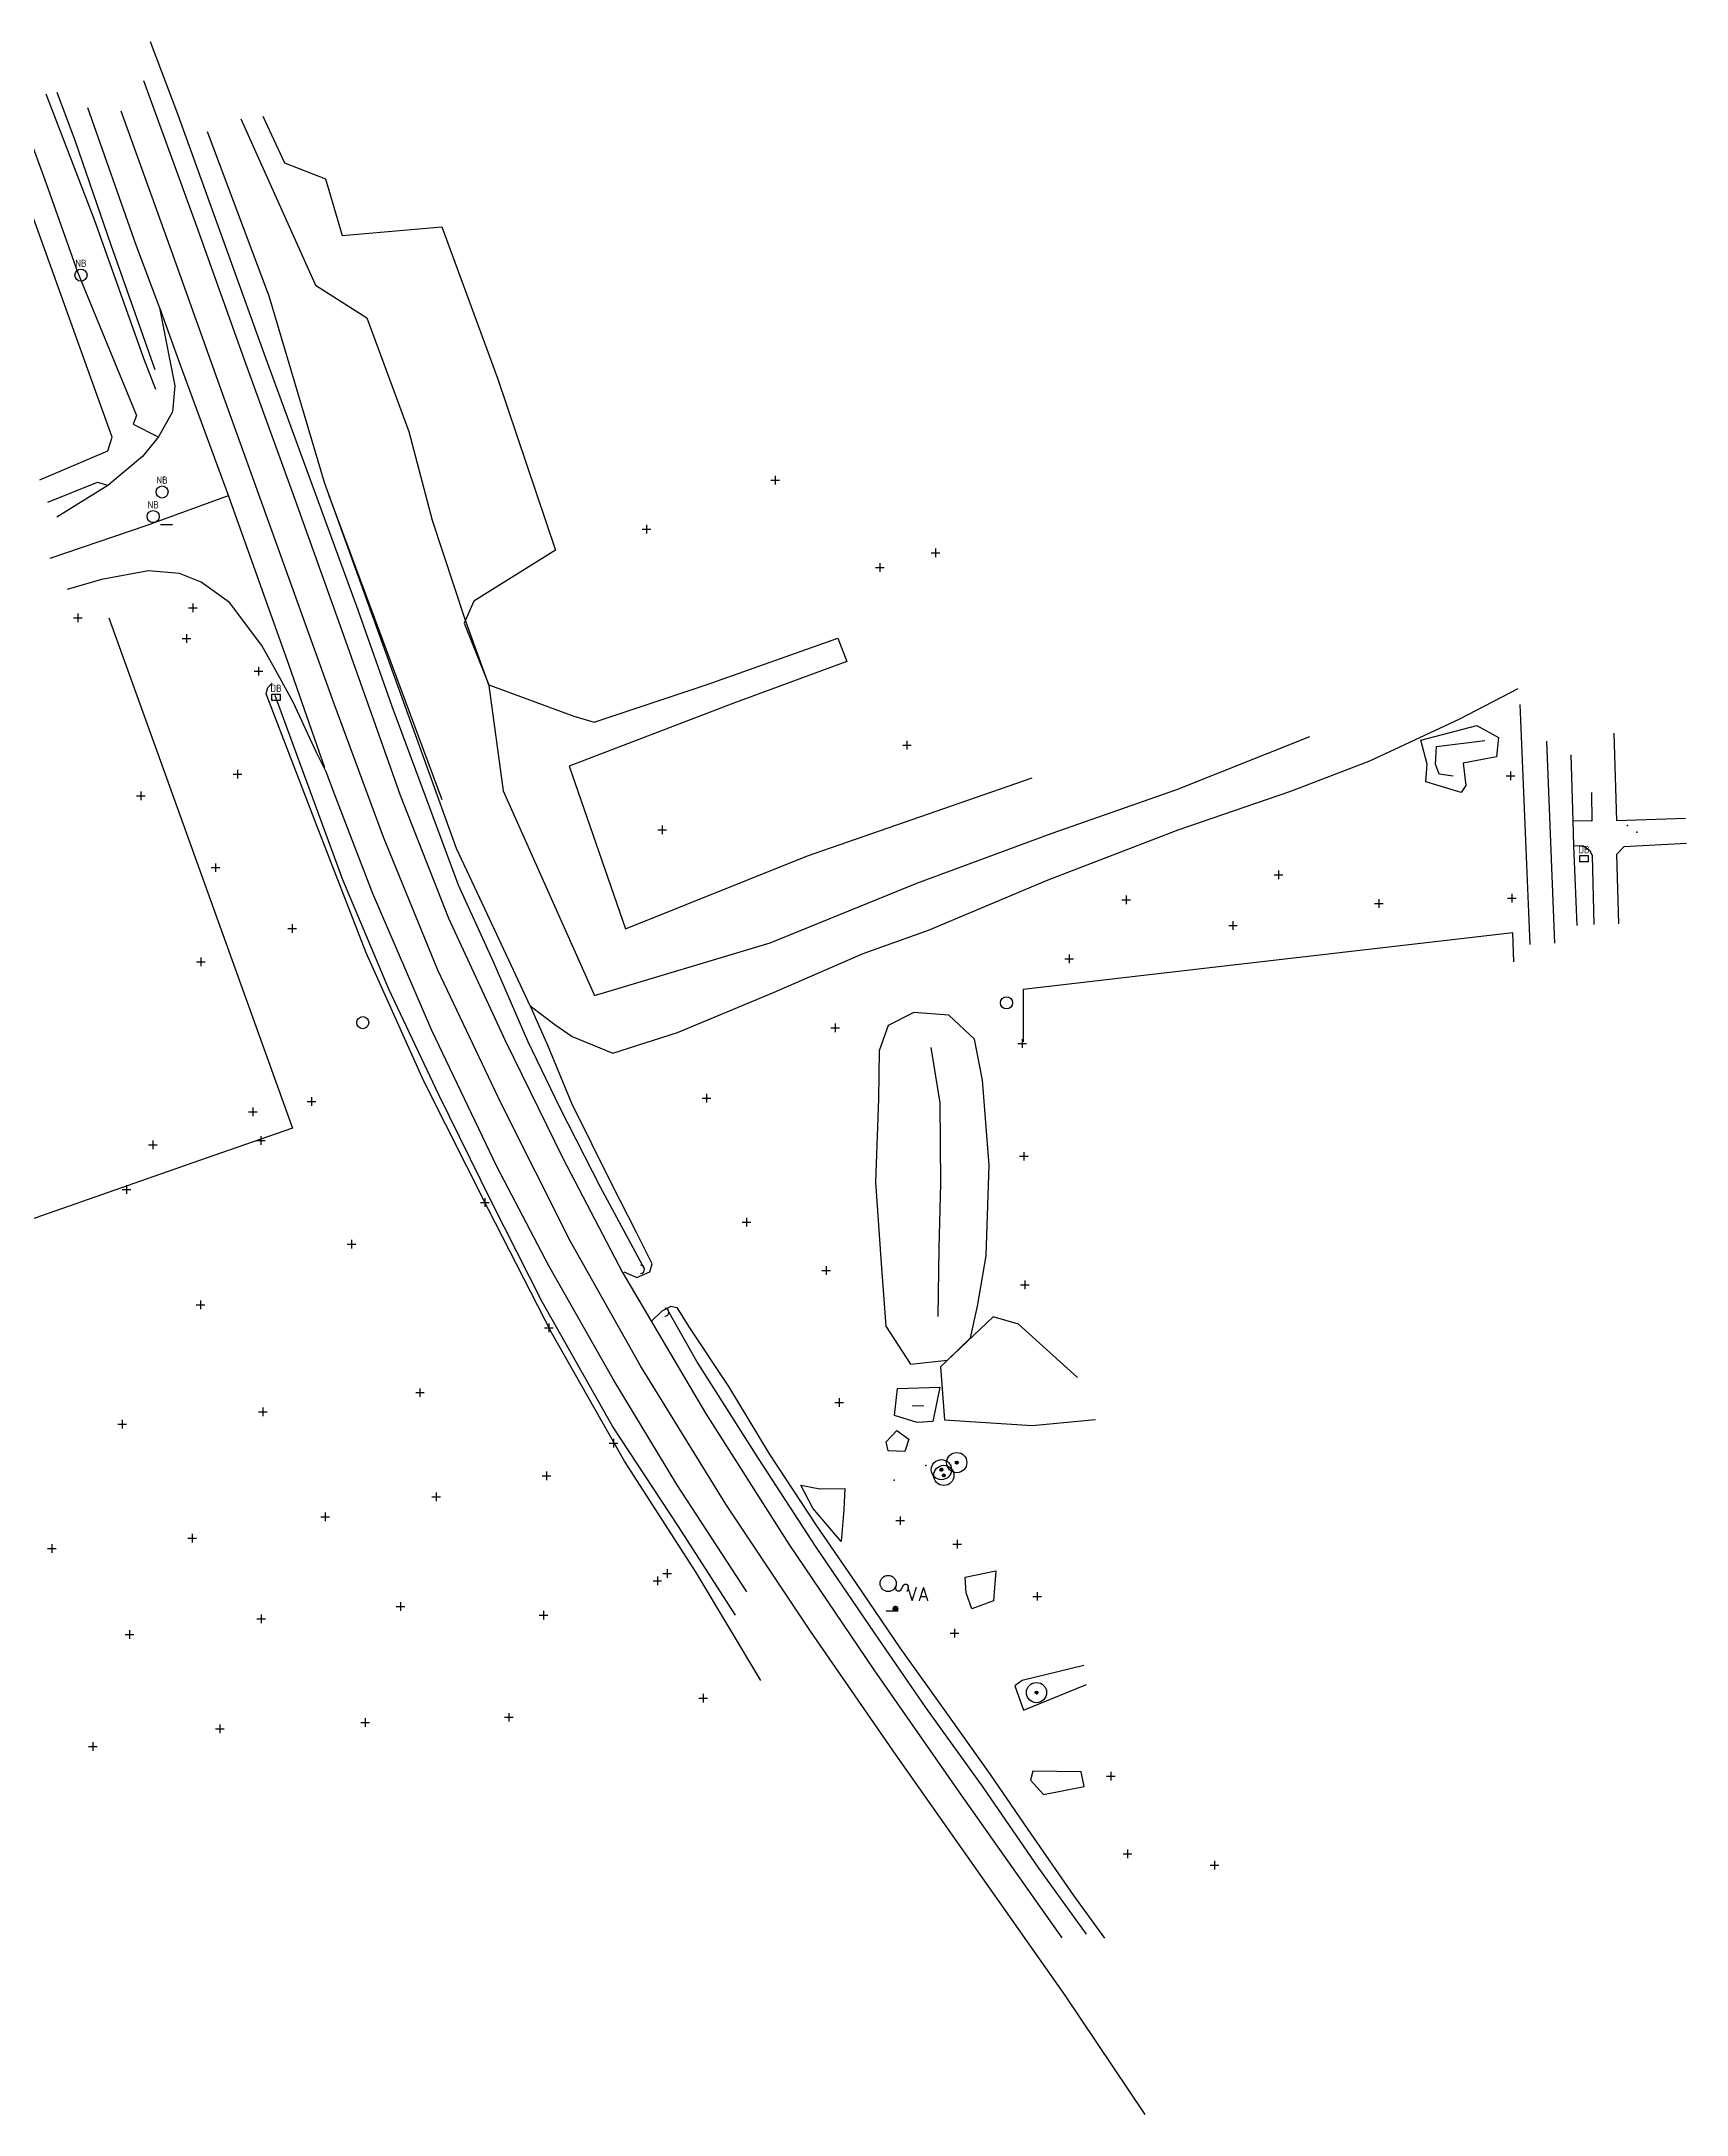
# Model space of a CAD drawing. Header units: metres. Extents: x 119223 to 119845, y 6148385 to 6148707.
# Drawn here: x 119641.4 to 119845, y 6148450.3 to 6148706.9 of the extents above; entities that cross this region are included whole.
import ezdxf
from ezdxf.enums import TextEntityAlignment as Align

# ---------------------------------------------------------------- set-up
doc = ezdxf.new("R2010")
doc.units = ezdxf.units.M
for name, color, linetype in [('600_VG__', 7, 'Continuous'), ('ANL_STT', 7, 'Continuous'), ('TERR_AHZ', 1, 'Continuous'), ('TERR_AHZ_500', 1, 'Continuous'), ('TERR_BLK', 7, 'Continuous'), ('TERR_DIB', 7, 'Continuous'), ('TERR_DIK', 7, 'Continuous'), ('TERR_SLF', 7, 'Continuous'), ('TERR_SLK', 7, 'Continuous'), ('VA_B40', 1, 'Continuous'), ('VA_B40_500', 1, 'Continuous'), ('VA_BRA', 1, 'Continuous'), ('VA_BRA_500', 1, 'Continuous'), ('VA_DB', 1, 'Continuous'), ('VA_DB_500', 1, 'Continuous'), ('VA_DB_500T', 1, 'Continuous'), ('VA_DSV', 1, 'Continuous'), ('VA_DSV_500', 1, 'Continuous'), ('VA_DSV_500T', 1, 'Continuous'), ('VA_NB', 1, 'Continuous'), ('VA_NB_500', 1, 'Continuous'), ('VA_NB_500T', 1, 'Continuous'), ('VA_TRO_500', 1, 'Continuous'), ('VA_TRU', 7, 'Continuous'), ('VA_VAV', 1, 'Continuous'), ('VA_VAV_500', 1, 'Continuous'), ('VA_VBK', 7, 'Continuous'), ('VA_VBR_500', 1, 'Continuous'), ('VAG_BLA', 7, 'Continuous'), ('VAG_GBA', 7, 'Continuous'), ('VAG_VKA', 7, 'Continuous'), ('VAG_VKG', 7, 'Continuous'), ('VAG_VM', 7, 'Continuous'), ('VEG_BUK', 7, 'Continuous'), ('VEG_LTA', 1, 'Continuous'), ('VEG_LTA_500', 1, 'Continuous'), ('VEG_LTA_500T', 1, 'Continuous')]:
    doc.layers.add(name, color=color, linetype=linetype)
doc.styles.add('iso', font='iso.shx')

# ---------------------------------------------------------------- blocks, each defined once
blk = doc.blocks.new('VA_DSV')
at = {"layer": 'VA_DSV_500', "const_width": 0.375}
blk.add_lwpolyline([(-0.19, 0, 1), (0.19, 0, 1)], format="xyb", close=True, dxfattribs=at)
at = {"layer": 'VA_DSV_500T', "style": 'iso'}
blk.add_text('VA', height=1.75, dxfattribs=at).set_placement((1.35, 0.95))
blk = doc.blocks.new('VA_VAV')
at = {"layer": 'VA_VAV_500'}
blk.add_line((0.75, 0), (-0.75, 0), dxfattribs=at)
blk = doc.blocks.new('VA_VBK')
at = {"layer": 'VA_VBR_500'}
blk.add_circle((0, 0), 1, dxfattribs=at)
at = {"layer": 'VA_VBR_500', "style": 'iso'}
blk.add_text('S', height=1.75, rotation=90, dxfattribs=at).set_placement((2.6, -1.15))
blk = doc.blocks.new('TERR_AHZ')
at = {"layer": 'TERR_AHZ_500'}
for points in [[(-0.535, 0), (0.535, 0)], [(0, 0.535), (0, -0.535)]]:
    blk.add_lwpolyline(points, dxfattribs=at)
blk = doc.blocks.new('VEG_LTA')
at = {"layer": 'VEG_LTA_500'}
for points in [[(-0.02, 0.18), (-0.18, 0.02)], [(-0.17, -0.06), (0.06, 0.17)], [(0.12, 0.14), (-0.14, -0.12)], [(-0.09, -0.16), (0.16, 0.09)], [(0.18, 0.02), (-0.02, -0.18)], [(0.09, -0.15), (0.15, -0.09)]]:
    blk.add_lwpolyline(points, dxfattribs=at)
for radius in [1.25, 0.18]:
    blk.add_circle((0, 0), radius, dxfattribs=at)
at = {"layer": 'VEG_LTA_500T', "style": 'iso'}
blk.add_attdef('ARTBET/STAMDIAMETER', text='', height=1.25, dxfattribs=at).set_placement((-0.95, 1.05), align=Align.BOTTOM_LEFT)
blk = doc.blocks.new('VA_NB')
at = {"layer": 'VA_NB_500'}
blk.add_circle((0, 0), 0.75, dxfattribs=at)
at = {"layer": 'VA_NB_500T', "style": 'iso'}
blk.add_text('NB', height=0.9, dxfattribs=at).set_placement((0, 0.75), align=Align.BOTTOM_CENTER)
blk = doc.blocks.new('VA_DB')
at = {"layer": 'VA_DB_500', "flags": 128}
blk.add_lwpolyline([(-0.525, 0.39375), (0.525, 0.39375), (0.525, -0.39375), (-0.525, -0.39375)], close=True, dxfattribs=at)
at = {"layer": 'VA_DB_500T', "style": 'iso'}
blk.add_text('DB', height=0.9, dxfattribs=at).set_placement((0, 0.39375), align=Align.BOTTOM_CENTER)
blk = doc.blocks.new('VA_BRA')
at = {"layer": 'VA_BRA_500'}
blk.add_circle((0, 0), 0.75, dxfattribs=at)
blk = doc.blocks.new('VA_B40')
at = {"layer": 'VA_B40_500'}
blk.add_circle((0, 0), 0.75, dxfattribs=at)
blk = doc.blocks.new('VA_TRO')
at = {"layer": 'VA_TRO_500'}
blk.add_arc((-0.5, 0), 0.5, 270, 90, dxfattribs=at)

msp = doc.modelspace()

# ---------------------------------------------------------------- linework, layer by layer
at = {"layer": '600_VG__', "color": 2}
for p in [(119837.6841, 6148609.8922, 12.1478), (119838.8789, 6148609.067, 12.1503)]:
    msp.add_point(p, dxfattribs=at)
at = {"layer": 'ANL_STT', "color": 2}
for points in [[(119676.9647, 6148650.8491, 11.7681), (119690.9723, 6148613.0788, 12.1453), (119690.9723, 6148613.0788, 12.1453)], [(119649.776, 6148635.592, 11.428), (119656.541, 6148616.808, 11.438), (119672.5, 6148572.413, 11.73), (119661.8177, 6148568.6974, 11.7885), (119636.7399, 6148559.903, 12.1731), (119634.6849, 6148564.4635, 12.006)], [(119823.6172, 6148592.9967, 11.9865), (119823.4977, 6148596.592, 12.0717), (119780.3328, 6148591.6173, 12.0026), (119762.897, 6148589.5629, 11.9811), (119762.9194, 6148583.0987, 12.1561)]]:
    msp.add_polyline3d(points, dxfattribs=at)
at = {"layer": 'TERR_BLK', "color": 2}
msp.add_polyline3d([(119746.1874, 6148532.4925, 12.4602), (119745.9496, 6148533.6063, 12.3481), (119747.2848, 6148534.9927, 12.2493), (119748.7501, 6148533.9378, 12.3823), (119748.2544, 6148532.3967, 12.394), (119746.1874, 6148532.4925, 12.4602)], dxfattribs=at)
for p in [(119750.8537, 6148530.6653, 12.5728), (119746.963, 6148528.8478, 12.8534)]:
    msp.add_point(p, dxfattribs=at)
at = {"layer": 'TERR_DIB', "color": 2}
for points in [[(119654.8593, 6148706.9106, 10.8531), (119658.262, 6148697.9523, 10.9101), (119664.1991, 6148681.4865, 11.0149), (119668.9444, 6148668.3189, 11.0171), (119674.8998, 6148652.1183, 11.0235), (119680.581, 6148636.5537, 11.1456), (119684.7813, 6148624.6256, 11.2004), (119689.4354, 6148612.0869, 11.2849), (119692.9753, 6148602.53, 11.351), (119697.297, 6148593.1149, 11.2838), (119701.5591, 6148583.2301, 11.4801), (119705.5787, 6148574.9238, 11.3718), (119710.5637, 6148565.1693, 11.4293), (119716.0701, 6148554.947, 11.4744)], [(119655.5046, 6148666.2876, 11.2143), (119650.0652, 6148681.6853, 10.8724), (119645.6337, 6148694.51, 10.9064), (119643.3791, 6148700.5846, 10.899)], [(119727.323, 6148512.139, 11.742), (119720.175, 6148523.234, 11.813), (119712.094, 6148535.521, 11.688), (119703.385, 6148550.93, 11.612), (119697.122, 6148563.304, 11.65), (119690.593, 6148576.558, 11.509), (119684.4, 6148589.631, 11.5), (119678.739, 6148603.135, 11.346), (119673.527, 6148617.287, 11.327), (119670.342, 6148625.971, 11.331)], [(119719.0826, 6148549.6354, 11.577), (119722.6689, 6148543.2903, 11.5381), (119730.1074, 6148531.5443, 11.5322), (119737.274, 6148520.5512, 11.5964), (119744.4875, 6148509.9581, 11.7237), (119750.8074, 6148500.6984, 11.641), (119757.9053, 6148490.8314, 11.659), (119764.8019, 6148480.8126, 11.7299), (119770.7293, 6148472.6744, 11.7334)]]:
    msp.add_polyline3d(points, dxfattribs=at)
at = {"layer": 'TERR_DIK', "color": 2}
for points in [[(119641.9766, 6148700.4281, 11.3318), (119647.9479, 6148684.89, 11.2838), (119654.0552, 6148667.6927, 11.3164), (119655.5445, 6148663.8849, 11.5103)], [(119730.447, 6148504.045, 12.546), (119722.446, 6148517.402, 12.428), (119713.566, 6148531.183, 12.26), (119704.605, 6148547.027, 12.014), (119696.752, 6148562.338, 11.957), (119688.755, 6148578.217, 11.825), (119681.593, 6148594.122, 11.713), (119675.478, 6148609.941, 11.545), (119669.249, 6148626.153, 11.572), (119669.441, 6148626.944, 11.662), (119669.965, 6148627.475, 11.728)], [(119713.4763, 6148554.6277, 12.3086), (119715.1163, 6148553.936, 12.0772), (119716.7123, 6148554.6206, 11.8924), (119716.9846, 6148555.6413, 11.9167), (119715.0776, 6148559.5101, 12.0265), (119712.0188, 6148565.4719, 11.9746), (119707.0724, 6148575.4633, 11.9577), (119704.149, 6148582.5702, 12.0234), (119701.909, 6148587.5752, 11.9054)], [(119716.926, 6148548.5408, 12.3125), (119718.2403, 6148549.7878, 11.9341), (119719.3546, 6148550.371, 11.9088), (119720.0708, 6148550.2356, 11.8935), (119721.533, 6148547.8068, 11.9707), (119726.44, 6148540.4433, 12.1361), (119731.4669, 6148532.0871, 12.238), (119737.3451, 6148523.2159, 12.3063), (119742.227, 6148516.0455, 12.3871), (119747.6351, 6148508.1105, 12.4159), (119753.774, 6148499.5604, 12.5105), (119758.8117, 6148492.4392, 12.4373), (119763.4744, 6148485.6088, 12.3915), (119769.1355, 6148477.4309, 12.2552), (119772.9754, 6148472.1631, 12.2472)]]:
    msp.add_polyline3d(points, dxfattribs=at)
at = {"layer": 'TERR_SLF', "color": 2}
for points in [[(119701.9113, 6148587.5718, 11.8945), (119704.9603, 6148585.2495, 12.1891), (119707.097, 6148583.7631, 12.2185), (119712.1486, 6148581.694, 11.9956), (119720.131, 6148584.2403, 12.0094), (119732.0207, 6148589.2199, 12.1371), (119743.1157, 6148594.0335, 12.2973), (119751.183, 6148596.9315, 12.1579), (119766.0107, 6148603.1463, 12.1671), (119782.1012, 6148609.3378, 12.0399), (119795.9272, 6148614.078, 12.1272), (119805.8233, 6148617.8663, 12.054), (119816.9527, 6148623.0603, 12.1783), (119824.1644, 6148626.8486, 12.1828)], [(119817.115, 6148613.955, 11.861), (119812.75, 6148615.273, 11.855), (119812.907, 6148617.461, 11.928), (119812.124, 6148620.426, 12.253), (119819.06, 6148622.234, 12.148), (119821.742, 6148620.762, 12.093), (119821.492, 6148618.356, 12.061), (119817.386, 6148617.584, 11.922), (119817.682, 6148614.823, 11.919), (119817.115, 6148613.955, 11.861)], [(119748.9873, 6148543.2243, 11.9951), (119753.5447, 6148543.705, 12.0797), (119756.4021, 6148546.4814, 12.1553), (119757.2528, 6148550.3929, 12.1831), (119758.3151, 6148556.5989, 11.8992), (119758.7256, 6148567.8187, 11.7267), (119757.87, 6148578.3549, 11.8659), (119756.9118, 6148583.4337, 11.8558), (119753.7138, 6148586.3926, 11.9065), (119749.4011, 6148586.7219, 11.9528), (119746.2072, 6148585.1323, 11.9302), (119745.1069, 6148581.973, 12.0072), (119745.0007, 6148576.0633, 12.1417), (119744.6296, 6148565.7126, 12.1053), (119745.3276, 6148555.6727, 12.0612), (119745.929, 6148547.9032, 12.0346), (119748.9873, 6148543.2243, 11.9951)], [(119752.5828, 6148540.3592, 12.1557), (119751.7415, 6148536.1102, 12.2991), (119749.7929, 6148535.9772, 12.3028), (119747.0077, 6148536.8484, 12.1894), (119747.3494, 6148540.1846, 12.0453), (119752.5828, 6148540.3592, 12.1557)]]:
    msp.add_polyline3d(points, dxfattribs=at)
at = {"layer": 'TERR_SLK', "color": 2}
for points in [[(119666.077, 6148697.339, 12.98), (119675.34, 6148676.731, 13.516), (119681.683, 6148672.719, 15.058), (119686.884, 6148658.654, 15.465), (119689.761, 6148647.664, 15.455), (119693.812, 6148635.398, 15.666), (119696.783, 6148627.181, 15.609), (119698.547, 6148614.157, 14.571), (119709.863, 6148588.82, 14.221), (119731.591, 6148595.359, 14.167), (119749.741, 6148602.733, 13.936), (119766.51, 6148608.929, 13.721), (119781.95, 6148614.341, 13.466), (119798.407, 6148620.869, 13.486)], [(119816.117, 6148615.985, 12.696), (119814.416, 6148616.234, 12.528), (119813.957, 6148617.45, 12.27), (119814.063, 6148619.636, 12.945), (119820.034, 6148620.38, 13.079)], [(119751.4757, 6148582.3901, 13.1794), (119752.6067, 6148575.5556, 13.2571), (119752.6962, 6148565.5546, 13.3731), (119752.4594, 6148557.6142, 13.2738), (119752.362, 6148549.124, 13.137)], [(119750.6204, 6148538.0223, 13.1412), (119749.1739, 6148538.0313, 13.0218)]]:
    msp.add_polyline3d(points, dxfattribs=at)
at = {"layer": 'VAG_BLA', "color": 2}
msp.add_polyline3d([(119676.4801, 6148617.0198, 12.182), (119672.0964, 6148629.6605, 12.1169), (119664.5875, 6148650.7103, 11.9784), (119658.6314, 6148666.839, 11.8954), (119656.0585, 6148673.9355, 11.8512)], dxfattribs=at)
at = {"layer": 'VAG_GBA', "color": 2}
for points in [[(119638.8056, 6148698.17, 11.4051), (119641.9973, 6148689.3419, 11.4389), (119645.9409, 6148678.293, 11.4517), (119653.1985, 6148660.6006, 11.6906), (119652.7852, 6148659.5266, 11.5408), (119655.8678, 6148657.9917, 11.726)], [(119641.2378, 6148652.6391, 11.259), (119649.6569, 6148656.235, 11.4813), (119650.1936, 6148657.9182, 11.5207), (119648.3069, 6148663.0957, 11.5188), (119642.3808, 6148679.6446, 11.5199), (119636.4285, 6148696.1988, 11.4996)], [(119642.206, 6148649.8813, 11.3464), (119648.3759, 6148652.3589, 11.5013), (119649.6114, 6148651.9864, 11.5285)], [(119844.885, 6148610.723, 12.0036), (119836.3873, 6148610.443, 12.1595), (119836.0627, 6148621.3006, 12.2636)], [(119833.2563, 6148613.9377, 12.2444), (119833.2948, 6148610.4118, 12.215), (119830.9915, 6148610.4378, 12.2907)], [(119833.5769, 6148597.6211, 12.2682), (119833.3614, 6148606.1409, 12.2435), (119833.0944, 6148606.6927, 12.2488), (119832.2699, 6148607.3059, 12.2572), (119831.0871, 6148607.3634, 12.2782)], [(119836.6433, 6148597.7081, 12.3125), (119836.4035, 6148606.3095, 12.2523), (119837.3112, 6148607.2891, 12.2234), (119845.0092, 6148607.6792, 12.0672)]]:
    msp.add_polyline3d(points, dxfattribs=at)
at = {"layer": 'VAG_VKA', "color": 2}
for points in [[(119654.0631, 6148702.0675, 11.7249), (119660.5963, 6148684.0311, 11.787), (119666.7047, 6148666.958, 11.8289), (119672.6078, 6148650.6986, 11.9077), (119678.383, 6148634.5981, 11.9698), (119682.7368, 6148622.3884, 12.0379), (119685.8294, 6148613.6194, 12.1019), (119691.7823, 6148598.3948, 12.1854), (119698.7965, 6148583.2571, 12.1993), (119705.9292, 6148568.7078, 12.2989), (119705.9338, 6148568.6954, 12.2986), (119713.3343, 6148554.5683, 12.34), (119723.5844, 6148537.1565, 12.3938), (119733.935, 6148520.9324, 12.4802), (119744.4288, 6148505.3901, 12.584), (119755.2306, 6148489.8772, 12.5775), (119767.6963, 6148472.2213, 12.5887)], [(119647.1411, 6148698.743, 11.7474), (119653.1194, 6148681.7299, 11.7787), (119656.0484, 6148673.9482, 11.8543), (119657.281, 6148667.6328, 11.8715), (119657.921, 6148664.2926, 11.8442), (119657.6587, 6148661.088, 11.8211), (119655.9257, 6148657.9941, 11.7378), (119653.9226, 6148655.5577, 11.6507), (119649.6175, 6148651.937, 11.5317), (119643.336, 6148648.0395, 11.394)], [(119728.6995, 6148515.0212, 12.6309), (119720.0469, 6148528.2928, 12.5711), (119712.1768, 6148541.3475, 12.5443), (119704.2072, 6148555.392, 12.4772), (119697.7918, 6148567.6865, 12.4066), (119689.738, 6148584.4991, 12.3527), (119682.3839, 6148601.5249, 12.2783), (119677.8416, 6148613.3323, 12.1943), (119676.6743, 6148616.5271, 12.1794), (119675.4259, 6148618.9803, 12.1585), (119672.6112, 6148625.0471, 12.1081), (119670.6726, 6148628.6109, 12.0675), (119668.6764, 6148632.1494, 11.9952), (119664.7033, 6148637.4921, 11.8963), (119661.2061, 6148640.0085, 11.7613), (119658.5271, 6148641.082, 11.6929), (119654.6766, 6148641.3883, 11.6177), (119648.8547, 6148640.3182, 11.4435), (119644.6162, 6148639.0874, 11.3626)], [(119825.6391, 6148595.1624, 12.2949), (119824.7298, 6148617.9189, 12.24), (119824.4407, 6148624.8588, 12.2119)], [(119831.49, 6148597.4955, 12.2945), (119831.0676, 6148607.3855, 12.2904), (119830.9688, 6148610.4468, 12.2917), (119830.7175, 6148618.6343, 12.2374)]]:
    msp.add_polyline3d(points, dxfattribs=at)
at = {"layer": 'VAG_VKG', "color": 2}
msp.add_polyline3d([(119769.6216, 6148541.5732, 12.1929), (119762.3233, 6148548.1718, 12.1992), (119759.213, 6148549.0447, 12.175), (119752.6713, 6148542.8595, 12.0464), (119753.1969, 6148536.2975, 12.2738), (119764.0099, 6148535.6086, 12.2705), (119771.8609, 6148536.3731, 12.2491)], dxfattribs=at)
at = {"layer": 'VAG_VM', "color": 2}
for points in [[(119778.0286, 6148450.3341, 12.5014), (119768.0732, 6148465.1455, 12.6084), (119757.576, 6148480.0455, 12.6517), (119747.1848, 6148494.8286, 12.652), (119736.5858, 6148510.1428, 12.6309), (119726.1237, 6148525.8656, 12.5841), (119715.5555, 6148543.0069, 12.4669), (119706.9135, 6148558.4053, 12.4296), (119698.2951, 6148575.465, 12.3498), (119690.485, 6148591.984, 12.3054), (119683.7521, 6148608.4185, 12.2286), (119677.6399, 6148624.9326, 12.1665), (119669.9823, 6148646.248, 12.0674), (119663.8251, 6148663.3413, 12.0008), (119657.512, 6148681.0026, 11.9331), (119651.3028, 6148698.2987, 11.847)], [(119642.5055, 6148642.9494, 11.4695), (119654.497, 6148647.0262, 11.743), (119664.5888, 6148650.7, 11.9786)], [(119827.6822, 6148620.3035, 12.3083), (119828.6524, 6148595.3072, 12.4155)]]:
    msp.add_polyline3d(points, dxfattribs=at)
at = {"layer": 'VEG_BUK', "color": 2}
for points in [[(119668.815, 6148697.682, 12.753), (119671.481, 6148691.905, 12.644), (119676.569, 6148689.923, 11.805), (119678.636, 6148682.9, 12.042), (119690.974, 6148683.951, 11.487), (119697.847, 6148665.22, 11.651), (119705.04, 6148643.955, 11.8), (119694.918, 6148637.618, 15.432), (119693.73, 6148634.923, 15.653), (119696.804, 6148627.289, 15.622), (119707.322, 6148623.387, 12.019), (119709.808, 6148622.657, 11.902), (119723.794, 6148627.307, 11.946), (119739.99, 6148633.039, 12.096), (119741.103, 6148630.161, 12.062), (119726.992, 6148624.99, 12.011), (119706.734, 6148617.237, 11.911), (119713.713, 6148597.103, 11.987), (119736.209, 6148606.131, 11.983), (119764.02, 6148615.754, 11.904)], [(119701.9113, 6148587.5718, 11.8945), (119696.2785, 6148599.543, 12.06), (119692.769, 6148607.025, 11.995), (119676.471, 6148652.322, 11.714), (119669.619, 6148675.399, 12.295), (119661.973, 6148695.736, 11.979)], [(119736.8773, 6148525.3895, 12.3478), (119735.4144, 6148528.2397, 12.4064), (119737.7481, 6148527.7619, 12.398), (119740.8465, 6148527.8043, 12.453), (119740.7195, 6148525.2212, 12.4235), (119740.3942, 6148521.2472, 12.358), (119736.8773, 6148525.3895, 12.3478)], [(119755.73, 6148516.854, 12.383), (119759.549, 6148517.619, 12.286), (119759.247, 6148513.918, 12.316), (119756.551, 6148512.931, 12.371), (119755.847, 6148514.899, 12.351), (119755.73, 6148516.854, 12.383)], [(119770.418, 6148505.899, 12.301), (119762.786, 6148504.057, 12.814), (119761.885, 6148503.377, 12.337), (119762.975, 6148500.37, 12.287), (119770.7527, 6148503.5562, 12.2056)], [(119770.072, 6148492.753, 12.381), (119764.106, 6148492.83, 12.548), (119763.806, 6148491.729, 12.476), (119765.438, 6148489.952, 12.32), (119770.445, 6148490.943, 12.293), (119770.072, 6148492.753, 12.381)]]:
    msp.add_polyline3d(points, dxfattribs=at)

# ---------------------------------------------------------------- block references
at = {"layer": 'TERR_AHZ', "color": 2}
for p in [(119732.218, 6148652.602, 11.984), (119716.289, 6148646.565, 11.839), (119752.063, 6148643.621, 11.998), (119745.173, 6148641.788, 12.016), (119645.911, 6148635.5642, 11.3866), (119660.14, 6148636.828, 11.633), (119659.3921, 6148633.0275, 11.4562), (119668.301, 6148628.986, 11.789), (119748.538, 6148619.804, 12.123), (119665.6821, 6148616.241, 11.4609), (119823.2169, 6148616.014, 12.1153), (119653.7222, 6148613.5531, 11.5113), (119718.231, 6148609.327, 11.96), (119662.95, 6148604.655, 11.435), (119794.5025, 6148603.7713, 11.8056), (119775.6511, 6148600.6921, 11.8882), (119806.9394, 6148600.2382, 11.8869), (119823.3859, 6148600.898, 11.9438), (119672.4416, 6148597.1155, 11.4764), (119788.8822, 6148597.4888, 12.0397), (119661.1545, 6148592.9818, 11.5428), (119768.6185, 6148593.3764, 12.0148), (119739.6324, 6148584.8359, 11.9047), (119762.7917, 6148582.902, 12.1401), (119674.841, 6148575.709, 11.653), (119723.7123, 6148576.1114, 11.8768), (119667.5965, 6148574.4348, 11.7), (119668.593, 6148570.87, 11.702), (119655.1915, 6148570.3376, 11.8556), (119762.9948, 6148568.9279, 12.1602), (119651.951, 6148564.832, 11.968), (119696.298, 6148563.224, 11.939), (119728.6896, 6148560.7627, 11.9523), (119679.784, 6148558.066, 11.849), (119738.5536, 6148554.8158, 11.9123), (119763.134, 6148553.0319, 12.1509), (119661.11, 6148550.556, 12.005), (119704.22, 6148547.696, 11.974), (119668.819, 6148537.307, 12.318), (119688.269, 6148539.678, 12.021), (119740.1259, 6148538.4773, 12.0032), (119651.414, 6148535.783, 12.766), (119712.218, 6148533.415, 12.1), (119703.921, 6148529.368, 12.123), (119676.546, 6148524.315, 12.756), (119690.273, 6148526.782, 12.397), (119747.6978, 6148523.8362, 12.3416), (119642.702, 6148520.408, 13.776), (119660.085, 6148521.658, 13.271), (119754.748, 6148520.937, 12.406), (119718.847, 6148517.295, 12.405), (119717.642, 6148516.404, 12.434), (119764.663, 6148514.47, 12.32), (119668.619, 6148511.683, 13.69), (119685.872, 6148513.198, 13.179), (119703.549, 6148512.127, 12.843), (119652.334, 6148509.743, 14.158), (119754.427, 6148509.918, 12.477), (119723.331, 6148501.86, 12.697), (119681.468, 6148498.859, 14.046), (119699.261, 6148499.495, 13.523), (119663.515, 6148498.081, 14.44), (119647.797, 6148495.88, 14.582), (119773.756, 6148492.207, 12.272), (119775.843, 6148482.613, 12.284), (119786.583, 6148481.188, 12.609)]:
    msp.add_blockref('TERR_AHZ', p, dxfattribs=at)
at = {"layer": 'VA_B40', "color": 2}
msp.add_blockref('VA_B40', (119681.1824, 6148585.4743, 11.6313), dxfattribs=at)
at = {"layer": 'VA_BRA', "color": 2}
msp.add_blockref('VA_BRA', (119760.8608, 6148587.9174, 11.9931), dxfattribs=at)
at = {"layer": 'VA_DB', "color": 2}
for p in [(119670.4573, 6148625.7357, 11.3293), (119832.3226, 6148605.7783, 12.126)]:
    msp.add_blockref('VA_DB', p, dxfattribs=at)
at = {"layer": 'VA_DSV', "color": 2}
msp.add_blockref('VA_DSV', (119747.1111, 6148512.9368, 12.4364), dxfattribs=at)
at = {"layer": 'VA_NB', "color": 2}
for p in [(119646.313, 6148677.9841, 11.4596), (119656.3505, 6148651.1536, 11.7779), (119655.2562, 6148648.1047, 11.7544)]:
    msp.add_blockref('VA_NB', p, dxfattribs=at)
at = {"layer": 'VA_TRU', "color": 2}
for p in [(119716.0604, 6148554.9439, 11.4752), (119719.0672, 6148549.634, 11.5931)]:
    msp.add_blockref('VA_TRO', p, dxfattribs=at)
at = {"layer": 'VA_VAV', "color": 2}
for p in [(119656.9026, 6148647.0675, 11.7762), (119746.7127, 6148512.6169, 12.4494)]:
    msp.add_blockref('VA_VAV', p, dxfattribs=at)
at = {"layer": 'VA_VBK', "color": 2}
msp.add_blockref('VA_VBK', (119746.2064, 6148516.0678, 12.4411), dxfattribs=at)
at = {"layer": 'VEG_LTA', "color": 2}
for p in [(119752.7925, 6148530.1459), (119753.092, 6148529.4405), (119754.6944, 6148531.0231), (119764.5665, 6148502.5534, 12.4432)]:
    msp.add_blockref('VEG_LTA', p, dxfattribs=at)

doc.saveas('drawing.dxf')
